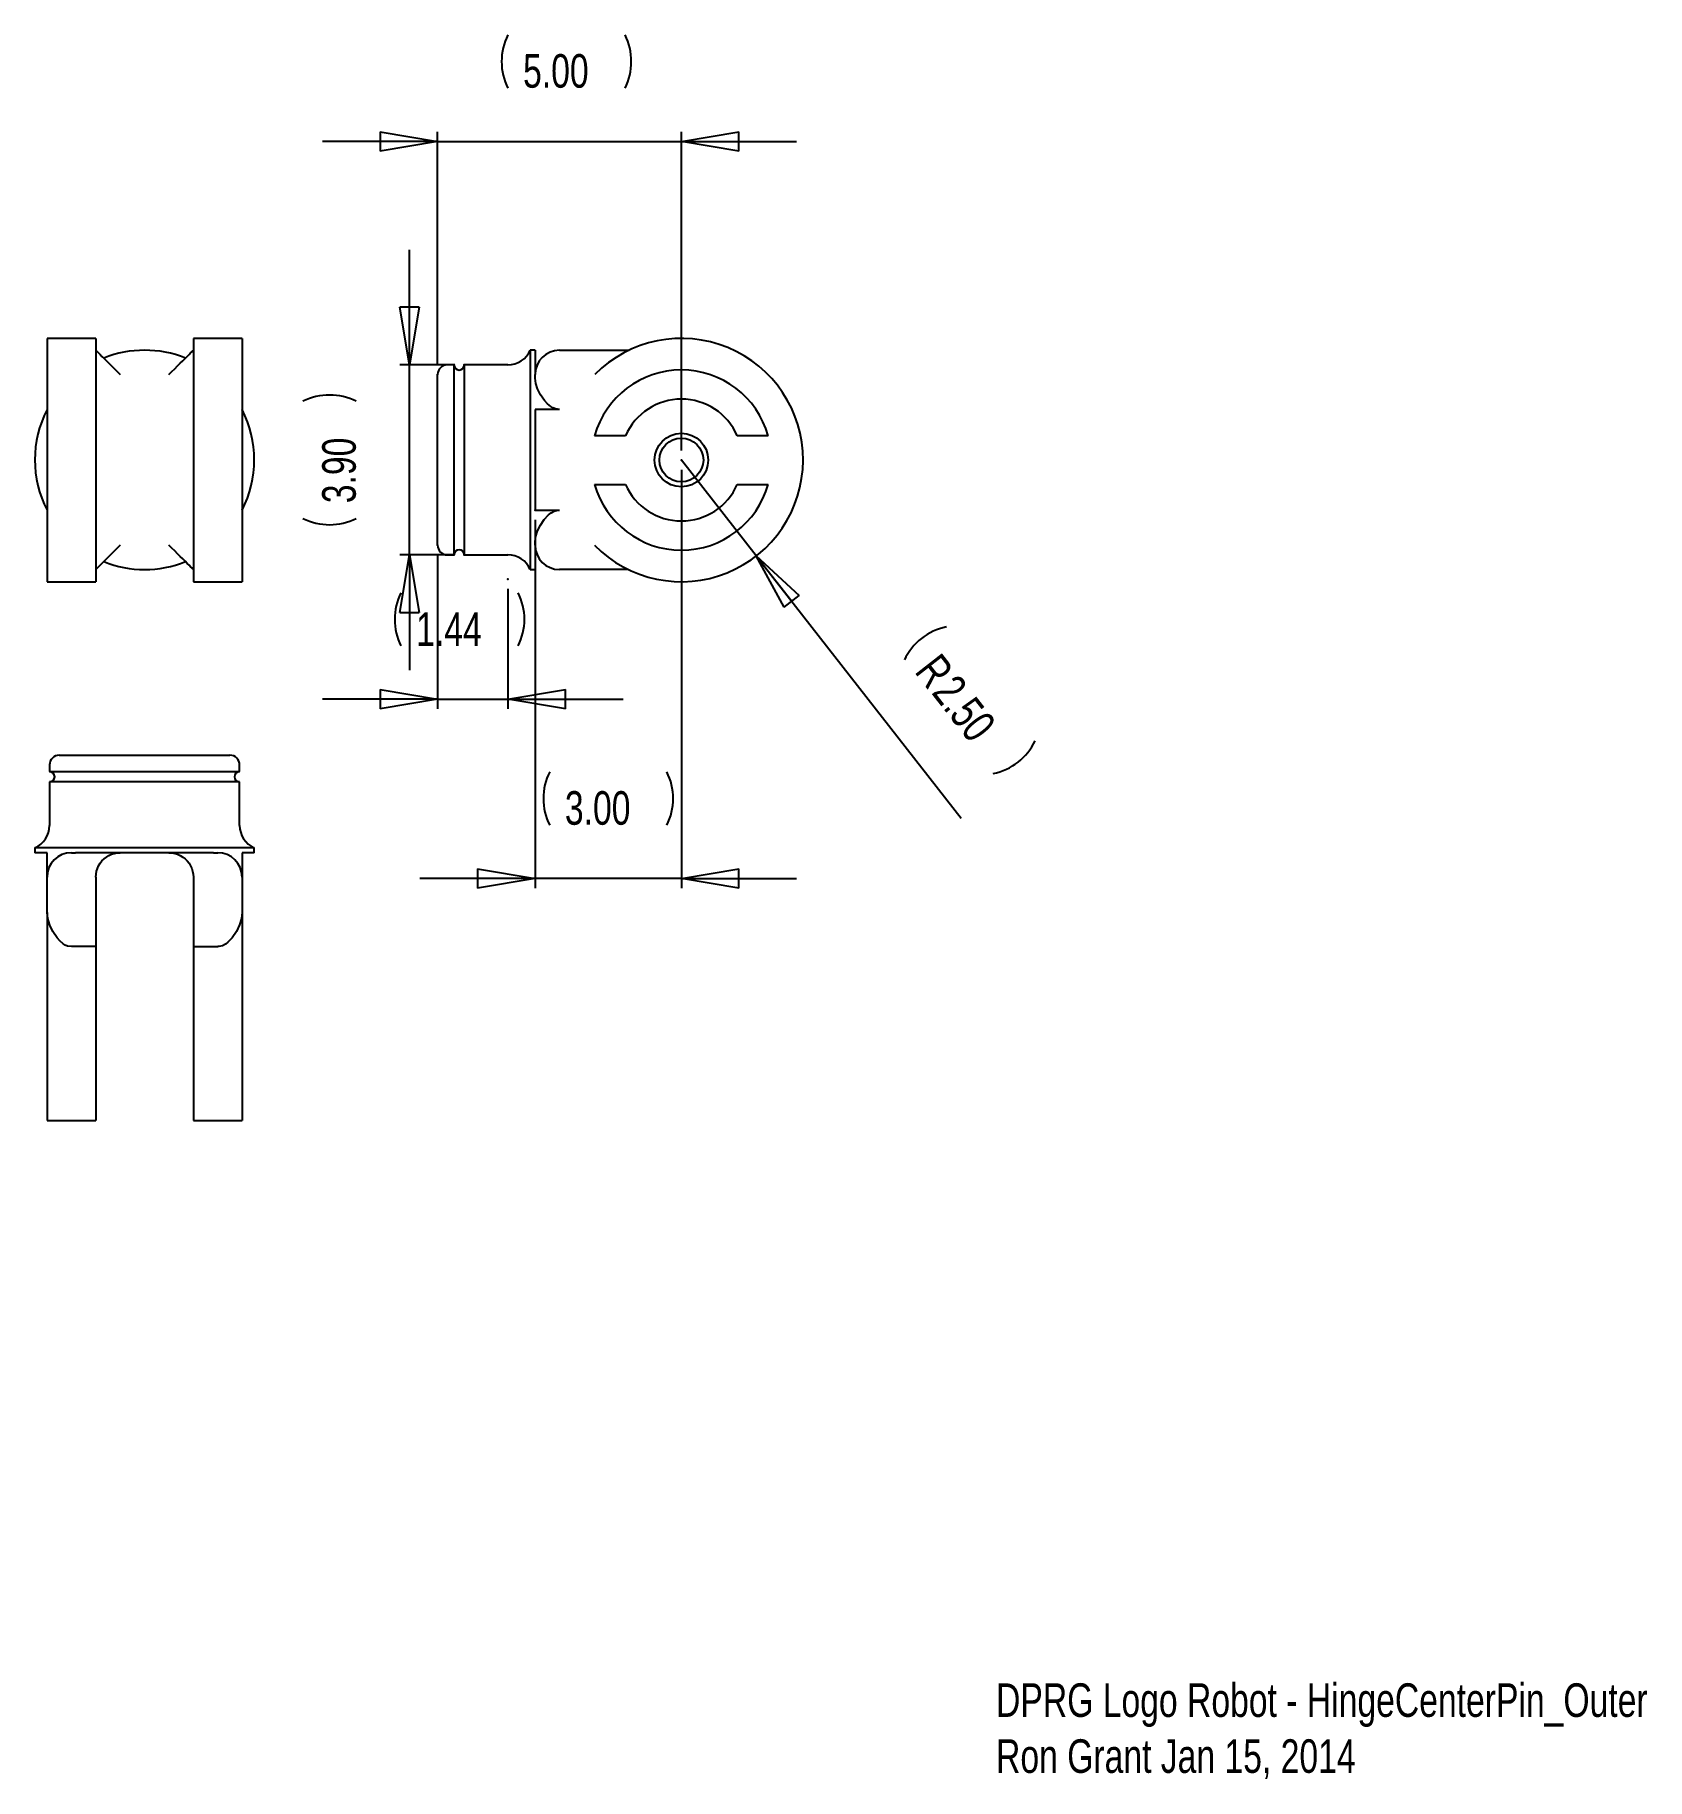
# Model space of a CAD drawing. Extents: x 2.3 to 8.91, y 0.96 to 8.12.
import ezdxf

# ---------------------------------------------------------------- set-up
doc = ezdxf.new("R2010")
doc.units = 0
doc.header["$MEASUREMENT"] = 0
doc.header["$PDSIZE"] = -1
doc.styles.add('SLDTEXTSTYLE0', font='txt', dxfattribs={"width": 0.75})
doc.dimstyles.new('SLDDIMSTYLE0', dxfattribs={"dimtxt": 0.137795, "dimasz": 0.23622, "dimexe": 0.03937, "dimexo": 0.0625, "dimgap": 0.034449, "dimtad": 0, "dimtih": 1, "dimtoh": 1, "dimlfac": 5, "dimzin": 4, "dimdsep": 46, "dimtxsty": 'Standard', "dimblk1": 'CLOSED', "dimblk2": 'CLOSED', "dimsah": 1, "dimcen": 0.09, "dimclrd": 255, "dimclre": 255, "dimclrt": 255, "dimadec": 0, "dimazin": 0, "dimtfac": 1, "dimtdec": 4, "dimtofl": 0, "dimtmove": 0, "dimatfit": 3, "dimfxl": 1, "dimtolj": 1, "dimtzin": 12, "dimarcsym": 0})
doc.dimstyles.new('SLDDIMSTYLE1', dxfattribs={"dimtxt": 0.137795, "dimasz": 0.23622, "dimexe": 0.03937, "dimexo": 0.0625, "dimgap": 0.034449, "dimtad": 0, "dimtih": 1, "dimtoh": 1, "dimlfac": 5, "dimzin": 4, "dimdsep": 46, "dimtxsty": 'Standard', "dimblk1": 'CLOSED', "dimblk2": 'CLOSED', "dimsah": 1, "dimcen": 0.09, "dimclrd": 255, "dimclre": 255, "dimclrt": 255, "dimadec": 0, "dimazin": 0, "dimtfac": 1, "dimtdec": 4, "dimtofl": 0, "dimtmove": 0, "dimatfit": 3, "dimfxl": 1, "dimtolj": 1, "dimtzin": 12, "dimarcsym": 0})
doc.dimstyles.new('SLDDIMSTYLE2', dxfattribs={"dimtxt": 0.137795, "dimasz": 0.23622, "dimexe": 0.03937, "dimexo": 0.0625, "dimgap": 0.034449, "dimtad": 0, "dimtih": 1, "dimtoh": 1, "dimlfac": 5, "dimzin": 12, "dimdsep": 46, "dimtxsty": 'Standard', "dimblk1": 'CLOSED', "dimblk2": 'CLOSED', "dimsah": 1, "dimcen": 0.09, "dimclrd": 255, "dimclre": 255, "dimclrt": 255, "dimadec": 0, "dimazin": 0, "dimtfac": 1, "dimtdec": 4, "dimtofl": 0, "dimtmove": 0, "dimatfit": 3, "dimfxl": 1, "dimtolj": 1, "dimtzin": 12, "dimarcsym": 0})

# ---------------------------------------------------------------- blocks, each defined once
blk = doc.blocks.new('_CLOSED')
for p, q in [((-1, 0.166667), (0, 0)), ((-1, 0.166667), (-1, -0.166667)), ((0, 0), (-1, -0.166667)), ((0, 0), (-1, 0))]:
    blk.add_line(p, q)
blk = doc.blocks.new('*D0')
at = {"color": 7, "linetype": 'Continuous'}
for p, q in [((4.9523, 6.3356), (4.9523, 4.6184)), ((4.3523, 6.1303), (4.3523, 4.6184)), ((4.3523, 4.6578), (3.8798, 4.6578)), ((4.9523, 4.6578), (4.3523, 4.6578)), ((4.9523, 4.6578), (5.4247, 4.6578))]:
    blk.add_line(p, q, dxfattribs=at)
for centre, start, end in [((4.6306, 4.9859), 153.43495, 206.56505), ((4.6739, 4.9859), 333.43495, 26.56505)]:
    blk.add_arc(centre, 0.2445, start, end, dxfattribs=at)
at = {"color": 7}
for p in [(4.9523, 6.375), (4.3523, 6.1697)]:
    blk.add_point(p, dxfattribs=at)
at = {"xscale": 0.2362204724, "yscale": 0.2362204724}
for p, rotation in [((4.3523, 4.6578), 360), ((4.9523, 4.6578), 180)]:
    blk.add_blockref('_CLOSED', p, dxfattribs=dict(at, rotation=rotation))
at = {"color": 255, "insert": (4.4744, 4.8765), "char_height": 0.1378, "attachment_point": 7, "style": 'SLDTEXTSTYLE0'}
blk.add_mtext('3.00', dxfattribs=at)
blk = doc.blocks.new('*D2')
at = {"color": 7, "linetype": 'Continuous'}
for q in [(4.9523, 6.375), (6.0994, 4.9061)]:
    blk.add_line((5.2595, 5.9815), q, dxfattribs=at)
for centre, start, end in [((6.0879, 5.4503), 101.42181, 154.55191), ((6.1831, 5.3283), 281.42181, 334.55191)]:
    blk.add_arc(centre, 0.2445, start, end, dxfattribs=at)
at = {"color": 7}
for p in [(4.9523, 6.375), (5.2595, 5.9815)]:
    blk.add_point(p, dxfattribs=at)
at = {"xscale": 0.2362204724, "yscale": 0.2362204724, "rotation": 127.986860163}
blk.add_blockref('_CLOSED', (5.2595, 5.9815), dxfattribs=at)
at = {"color": 255, "char_height": 0.1378, "attachment_point": 7, "rotation": 307.98686, "style": 'SLDTEXTSTYLE0'}
for s, insert in [('R', (5.9055, 5.5061)), ('2.50', (5.974, 5.4183))]:
    blk.add_mtext(s, dxfattribs=dict(at, insert=insert))
blk = doc.blocks.new('*D3')
at = {"color": 7, "linetype": 'Continuous'}
for p, q in [((3.837, 6.7658), (3.837, 7.2383)), ((4.0223, 6.7658), (3.7977, 6.7658)), ((3.837, 5.9858), (3.837, 6.7658)), ((4.0223, 5.9858), (3.7977, 5.9858)), ((3.837, 5.9858), (3.837, 5.5134))]:
    blk.add_line(p, q, dxfattribs=at)
for centre, start, end in [((3.509, 6.3975), 63.43495, 116.56505), ((3.509, 6.3542), 243.43495, 296.56505)]:
    blk.add_arc(centre, 0.2445, start, end, dxfattribs=at)
at = {"color": 7}
for p in [(4.0616, 6.7658), (4.0616, 5.9858)]:
    blk.add_point(p, dxfattribs=at)
at = {"xscale": 0.2362204724, "yscale": 0.2362204724}
for p, rotation in [((3.837, 6.7658), 270), ((3.837, 5.9858), 90)]:
    blk.add_blockref('_CLOSED', p, dxfattribs=dict(at, rotation=rotation))
at = {"color": 255, "insert": (3.6183, 6.198), "char_height": 0.1378, "attachment_point": 7, "rotation": 90, "style": 'SLDTEXTSTYLE0'}
blk.add_mtext('3.90', dxfattribs=at)
blk = doc.blocks.new('*D4')
at = {"color": 7, "linetype": 'Continuous'}
for p, q in [((3.9523, 5.9865), (3.9523, 5.354)), ((4.2406, 5.8465), (4.2406, 5.354)), ((3.9523, 5.3934), (3.4798, 5.3934)), ((3.9523, 5.3934), (4.2406, 5.3934)), ((4.2406, 5.3934), (4.7131, 5.3934))]:
    blk.add_line(p, q, dxfattribs=at)
for centre, start, end in [((4.0206, 5.7214), 153.43495, 206.56505), ((4.0639, 5.7214), 333.43495, 26.56505)]:
    blk.add_arc(centre, 0.2445, start, end, dxfattribs=at)
at = {"color": 7}
for p in [(3.9523, 6.0258), (4.2406, 5.8858)]:
    blk.add_point(p, dxfattribs=at)
at = {"xscale": 0.2362204724, "yscale": 0.2362204724}
for p, rotation in [((3.9523, 5.3934), 360), ((4.2406, 5.3934), 180)]:
    blk.add_blockref('_CLOSED', p, dxfattribs=dict(at, rotation=rotation))
at = {"color": 255, "insert": (3.8644, 5.6121), "char_height": 0.1378, "attachment_point": 7, "style": 'SLDTEXTSTYLE0'}
blk.add_mtext('1.44', dxfattribs=at)
blk = doc.blocks.new('*D5')
at = {"color": 7, "linetype": 'Continuous'}
for p, q in [((3.9523, 7.6824), (3.4798, 7.6824)), ((3.9523, 6.7652), (3.9523, 7.7218)), ((3.9523, 7.6824), (4.9523, 7.6824)), ((4.9523, 6.4144), (4.9523, 7.7218)), ((4.9523, 7.6824), (5.4247, 7.6824))]:
    blk.add_line(p, q, dxfattribs=at)
for centre, start, end in [((4.4591, 8.0105), 153.43495, 206.56505), ((4.5024, 8.0105), 333.43495, 26.56505)]:
    blk.add_arc(centre, 0.2445, start, end, dxfattribs=at)
at = {"color": 7}
for p in [(3.9523, 6.7258), (4.9523, 6.375)]:
    blk.add_point(p, dxfattribs=at)
at = {"xscale": 0.2362204724, "yscale": 0.2362204724}
for p, rotation in [((3.9523, 7.6824), 360), ((4.9523, 7.6824), 180)]:
    blk.add_blockref('_CLOSED', p, dxfattribs=dict(at, rotation=rotation))
at = {"color": 255, "insert": (4.3028, 7.9012), "char_height": 0.1378, "attachment_point": 7, "style": 'SLDTEXTSTYLE0'}
blk.add_mtext('5.00', dxfattribs=at)

msp = doc.modelspace()

# ---------------------------------------------------------------- linework, layer by layer
at = {"color": 7, "linetype": 'Continuous'}
for p, q in [((2.55, 6.8742), (2.35, 6.8742)), ((2.35, 6.8742), (2.35, 5.8758)), ((2.55, 6.8742), (2.55, 5.8758)), ((3.15, 6.8742), (2.95, 6.8742)), ((2.95, 6.8742), (2.95, 5.8758)), ((3.15, 6.8742), (3.15, 5.8758)), ((4.3523, 6.8258), (4.3323, 6.8258)), ((4.3323, 6.8258), (4.3323, 6.3758)), ((4.3523, 6.8258), (4.3523, 6.7258)), ((4.4523, 6.8258), (4.7379, 6.8258)), ((4.0196, 6.7658), (3.9923, 6.7658)), ((4.0196, 5.9858), (4.0196, 6.7658)), ((4.2406, 6.7658), (4.0616, 6.7658)), ((4.0616, 6.7658), (4.0616, 6.3758)), ((3.9523, 6.0258), (3.9523, 6.7258)), ((4.3523, 6.7113), (4.3523, 6.7258)), ((4.4523, 6.582), (4.3523, 6.582)), ((4.3523, 6.582), (4.3523, 6.1697)), ((4.7231, 6.4749), (4.5962, 6.4749)), ((5.3084, 6.4749), (5.1814, 6.4749)), ((4.0616, 6.3758), (4.0616, 5.9858)), ((4.3323, 6.3758), (4.3323, 5.9258)), ((4.5962, 6.2751), (4.7231, 6.2751)), ((5.1814, 6.2751), (5.3084, 6.2751)), ((4.3523, 6.1697), (4.4523, 6.1697)), ((4.3523, 6.0258), (4.3523, 6.0404)), ((4.3523, 6.0258), (4.3523, 5.9258)), ((3.9923, 5.9858), (4.0196, 5.9858)), ((4.0616, 5.9858), (4.2406, 5.9858)), ((2.35, 5.8758), (2.55, 5.8758)), ((2.95, 5.8758), (3.15, 5.8758)), ((4.3323, 5.9258), (4.3523, 5.9258)), ((4.7344, 5.9258), (4.4523, 5.9258)), ((2.4, 5.1637), (3.1, 5.1637)), ((2.36, 5.1237), (2.36, 5.0964)), ((2.36, 5.0964), (3.14, 5.0964)), ((3.14, 5.0964), (3.14, 5.1237)), ((2.36, 5.0544), (2.36, 4.8754)), ((3.14, 5.0544), (2.36, 5.0544)), ((3.14, 4.8754), (3.14, 5.0544)), ((2.3, 4.7837), (2.3, 4.7637)), ((3.2, 4.7837), (2.3, 4.7837)), ((2.35, 4.7637), (2.3, 4.7637)), ((2.35, 4.6637), (2.35, 4.7637)), ((2.45, 4.7637), (2.4672, 4.7637)), ((3.0328, 4.7637), (2.4672, 4.7637)), ((3.0328, 4.7637), (3.05, 4.7637)), ((3.2, 4.7637), (3.15, 4.7637)), ((3.15, 4.7637), (3.15, 4.6637)), ((3.2, 4.7637), (3.2, 4.7837)), ((2.35, 4.5188), (2.35, 4.6637)), ((2.55, 4.6637), (2.55, 4.3781)), ((2.95, 4.6637), (2.95, 4.3781)), ((3.15, 4.6637), (3.15, 4.5188)), ((2.35, 4.5188), (2.35, 3.6645)), ((3.15, 4.5188), (3.15, 3.6645)), ((2.55, 4.3781), (2.45, 4.3781)), ((2.55, 4.3781), (2.55, 3.6645)), ((2.95, 4.3781), (3.05, 4.3781)), ((2.95, 4.3781), (2.95, 3.6645)), ((2.35, 3.6645), (2.55, 3.6645)), ((2.95, 3.6645), (3.15, 3.6645))]:
    msp.add_line(p, q, dxfattribs=at)
at = {"color": 7, "linetype": 'Continuous', "flags": 128}
for points in [[(2.55, 6.8258), (2.5507, 6.8251), (2.5529, 6.8229), (2.5565, 6.8193), (2.5615, 6.8144), (2.5677, 6.8081), (2.5751, 6.8007), (2.5837, 6.7922), (2.5932, 6.7827), (2.6035, 6.7723), (2.6145, 6.7613), (2.6261, 6.7498), (2.6379, 6.7379), (2.65, 6.7258)], [(2.85, 6.7258), (2.8621, 6.7379), (2.8739, 6.7498), (2.8855, 6.7613), (2.8965, 6.7723), (2.9068, 6.7827), (2.9163, 6.7922), (2.9249, 6.8007), (2.9323, 6.8081), (2.9385, 6.8144), (2.9435, 6.8193), (2.9471, 6.8229), (2.9493, 6.8251), (2.95, 6.8258)], [(4.4523, 6.582), (4.4355, 6.5847), (4.4255, 6.589), (4.4163, 6.5945), (4.4025, 6.606), (4.3907, 6.6189), (4.3741, 6.6427), (4.362, 6.6671), (4.3548, 6.6897), (4.3523, 6.7113)], [(4.3523, 6.0404), (4.3549, 6.0622), (4.3621, 6.0849), (4.3737, 6.1083), (4.3894, 6.1313), (4.4075, 6.1503), (4.4185, 6.1587), (4.4309, 6.1653), (4.4472, 6.1694), (4.4523, 6.1697)], [(2.65, 6.0258), (2.6379, 6.0138), (2.6261, 6.0019), (2.6145, 5.9904), (2.6035, 5.9794), (2.5932, 5.969), (2.5837, 5.9595), (2.5751, 5.951), (2.5677, 5.9435), (2.5615, 5.9373), (2.5565, 5.9323), (2.5529, 5.9288), (2.5507, 5.9266), (2.55, 5.9258)], [(2.95, 5.9258), (2.9493, 5.9266), (2.9471, 5.9288), (2.9435, 5.9323), (2.9385, 5.9373), (2.9323, 5.9435), (2.9249, 5.951), (2.9163, 5.9595), (2.9068, 5.969), (2.8965, 5.9794), (2.8855, 5.9904), (2.8739, 6.0019), (2.8621, 6.0138), (2.85, 6.0258)], [(2.55, 4.6637), (2.5507, 4.6758), (2.5529, 4.6876), (2.5565, 4.6992), (2.5615, 4.7102), (2.5677, 4.7205), (2.5751, 4.73), (2.5837, 4.7386), (2.5932, 4.746), (2.6035, 4.7523), (2.6145, 4.7572), (2.6261, 4.7608), (2.6379, 4.763), (2.65, 4.7637)], [(2.85, 4.7637), (2.8621, 4.763), (2.8739, 4.7608), (2.8855, 4.7572), (2.8965, 4.7523), (2.9068, 4.746), (2.9163, 4.7386), (2.9249, 4.73), (2.9323, 4.7205), (2.9385, 4.7102), (2.9435, 4.6992), (2.9471, 4.6876), (2.9493, 4.6758), (2.95, 4.6637)], [(2.45, 4.3781), (2.4341, 4.3807), (2.4247, 4.3848), (2.416, 4.3902), (2.4027, 4.4015), (2.3913, 4.4143), (2.3739, 4.4399), (2.3613, 4.4664), (2.353, 4.4931), (2.35, 4.5188)], [(3.15, 4.5188), (3.1472, 4.4938), (3.1393, 4.4678), (3.1266, 4.4408), (3.109, 4.4146), (3.0917, 4.3963), (3.0813, 4.3883), (3.0694, 4.382), (3.0542, 4.3782), (3.05, 4.3781)]]:
    msp.add_lwpolyline(points, dxfattribs=at)
at = {"color": 7, "linetype": 'Continuous'}
for radius in [0.11, 0.09]:
    msp.add_circle((4.9523, 6.375), radius, dxfattribs=at)
for centre, radius, start, end in [((4.9523, 6.375), 0.4992, 224.37963, 135.34753), ((2.75, 6.3758), 0.45, 68.13115, 111.86885), ((4.2406, 6.8658), 0.1, 270, 336.42182), ((4.4523, 6.7258), 0.1, 90, 180), ((3.9923, 6.7258), 0.04, 90, 180), ((4.0406, 6.7656), 0.021, 180, 0), ((4.9523, 6.375), 0.3698, 15.67773, 164.32227), ((4.9523, 6.375), 0.25, 23.56218, 156.43782), ((2.75, 6.3758), 0.45, 152.73396, 207.26604), ((2.75, 6.3758), 0.45, 332.73396, 27.26604), ((4.9523, 6.375), 0.3698, 195.67773, 344.32227), ((4.9523, 6.375), 0.25, 203.56218, 336.43782), ((3.9923, 6.0258), 0.04, 180, 270), ((4.4523, 6.0258), 0.1, 180, 270), ((2.75, 6.3758), 0.45, 248.13115, 291.86885), ((4.0406, 5.9861), 0.021, 0, 180), ((4.2406, 5.8858), 0.1, 23.57818, 90), ((2.4, 5.1237), 0.04, 90, 180), ((3.1, 5.1237), 0.04, 0, 90), ((2.3602, 5.0754), 0.021, 270, 90), ((3.1398, 5.0754), 0.021, 90, 270), ((2.26, 4.8754), 0.1, 293.57818, 0), ((3.24, 4.8754), 0.1, 180, 246.42182), ((2.45, 4.6637), 0.1, 90, 180), ((3.05, 4.6637), 0.1, 0, 90)]:
    msp.add_arc(centre, radius, start, end, dxfattribs=at)

# ---------------------------------------------------------------- texts
at = {"color": 255, "insert": (6.2432, 1.355), "char_height": 0.137795, "attachment_point": 1, "style": 'SLDTEXTSTYLE0'}
msp.add_mtext('DPRG Logo Robot - HingeCenterPin_Outer\\PRon Grant Jan 15, 2014\\P', dxfattribs=at)

# ---------------------------------------------------------------- dimensions: what is measured, and where the dimension line sits
at = {"color": 255}
for base, p1, p2, dimstyle, picture, middle in [((3.9523, 7.6824), (3.9523, 6.7258), (4.9523, 6.375), 'SLDDIMSTYLE0', '*D5', (4.4807, 7.6824)), ((3.9523, 5.3934), (3.9523, 6.0258), (4.2406, 5.8858), 'SLDDIMSTYLE2', '*D4', (4.0423, 5.3934))]:
    dim = msp.add_linear_dim(base=base, p1=p1, p2=p2, dimstyle=dimstyle, dxfattribs=at)
    dim.commit()
    dim.dimension.update_dxf_attribs({"geometry": picture, "text_midpoint": middle, "dimtype": 160})
dim = msp.add_linear_dim(base=(3.837, 5.9858), p1=(4.0616, 5.9858), p2=(4.0616, 6.7658), angle=90, dimstyle='SLDDIMSTYLE0', dxfattribs=at)
dim.commit()
dim.dimension.update_dxf_attribs({"geometry": '*D3', "text_midpoint": (3.837, 6.3758), "dimtype": 160})
dim = msp.add_linear_dim(base=(4.9523, 4.6578), p1=(4.9523, 6.375), p2=(4.3523, 6.1697), angle=180, dimstyle='SLDDIMSTYLE0', dxfattribs=at)
dim.commit()
dim.dimension.update_dxf_attribs({"geometry": '*D0', "text_midpoint": (4.6523, 4.6578), "dimtype": 160, "text_rotation": 180})
dim = msp.add_radius_dim(center=(4.9523, 6.375), mpoint=(5.2595, 5.9815), dimstyle='SLDDIMSTYLE1')
dim.commit()
dim.dimension.update_dxf_attribs({"geometry": '*D2', "text_midpoint": (5.8882, 5.1765), "dimtype": 164})

doc.saveas('drawing.dxf')
